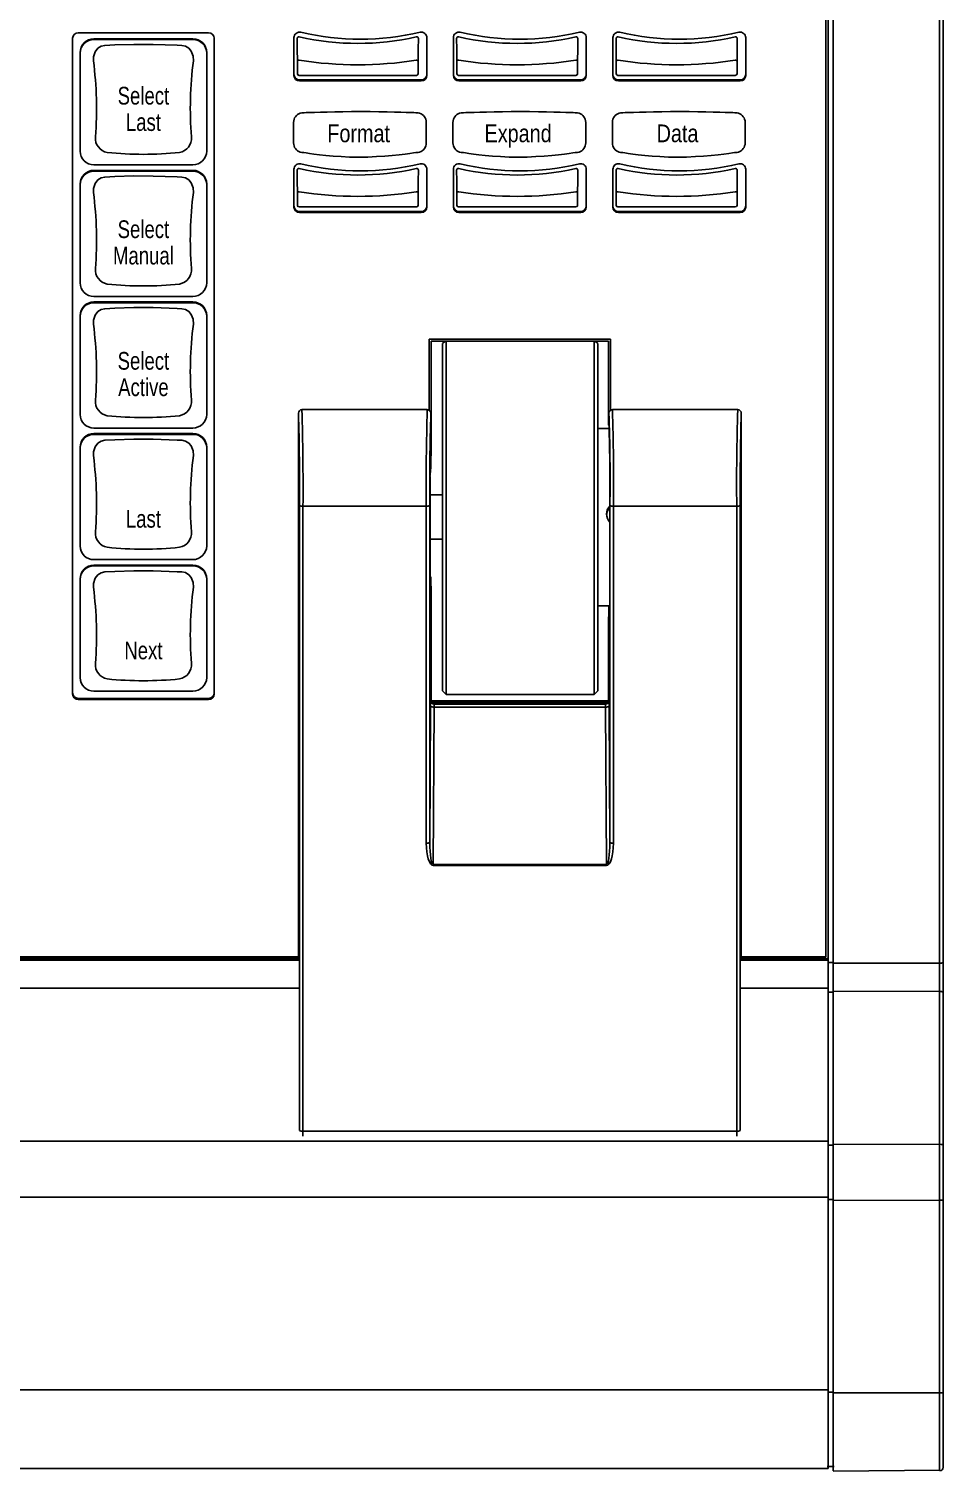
# Model space of a CAD drawing. Header units: inches. Extents: x 0.6 to 61.5, y 0.9 to 41.7.
# Drawn here: x 29.66 to 34.82, y 13.72 to 21.86 of the extents above; entities that cross this region are included whole.
import ezdxf
from ezdxf.enums import TextEntityAlignment as Align

# ---------------------------------------------------------------- set-up
doc = ezdxf.new("R2010")
doc.units = ezdxf.units.IN
doc.header["$MEASUREMENT"] = 0
for name, color, linetype in [('ARTWORK', 2, 'Continuous'), ('KEYCAP LABELS', 2, 'Continuous'), ('OBJECT', 7, 'Continuous')]:
    doc.layers.add(name, color=color, linetype=linetype)
doc.styles.add('Arial', font='arial.ttf')
doc.styles.get("Standard").update_dxf_attribs({"font": 'arial.ttf'})

msp = doc.modelspace()

# ---------------------------------------------------------------- linework, layer by layer
at = {"layer": 'ARTWORK'}
for points in [[(31.5315, 21.3917), (31.5315, 21.3917), (31.4802, 21.3915), (31.4311, 21.391), (31.3849, 21.3902), (31.3423, 21.3894), (31.3042, 21.3884), (31.2713, 21.3874), (31.2443, 21.3865), (31.2241, 21.3858), (31.2114, 21.3853), (31.207, 21.3851), (31.207, 21.3851), (31.1981, 21.3844), (31.1897, 21.3823), (31.1818, 21.3791), (31.1746, 21.3747), (31.1682, 21.3692), (31.1627, 21.3629), (31.1583, 21.3558), (31.155, 21.3481), (31.1529, 21.3397), (31.1522, 21.331), (31.1522, 21.2149), (31.1522, 21.2149), (31.1529, 21.2061), (31.155, 21.1978), (31.1583, 21.19), (31.1627, 21.1829), (31.1682, 21.1766), (31.1746, 21.1712), (31.1818, 21.1668), (31.1897, 21.1635), (31.1981, 21.1615), (31.207, 21.1608), (31.207, 21.1608), (31.2111, 21.16), (31.2229, 21.1581), (31.2418, 21.1551), (31.2671, 21.1516), (31.2983, 21.1477), (31.3347, 21.1439), (31.3757, 21.1403), (31.4206, 21.1374), (31.4689, 21.1354), (31.5198, 21.1347), (31.5198, 21.1347), (31.5711, 21.1354), (31.6204, 21.1374), (31.6669, 21.1403), (31.7097, 21.1439), (31.7482, 21.1477), (31.7815, 21.1516), (31.8088, 21.1551), (31.8293, 21.1581), (31.8421, 21.16), (31.8466, 21.1608), (31.8466, 21.1608), (31.8555, 21.1615), (31.8639, 21.1635), (31.8718, 21.1668), (31.879, 21.1712), (31.8854, 21.1766), (31.8908, 21.1829), (31.8953, 21.19), (31.8986, 21.1978), (31.9007, 21.2061), (31.9014, 21.2149), (31.9014, 21.331), (31.9014, 21.331), (31.9007, 21.3397), (31.8986, 21.3481), (31.8953, 21.3558), (31.8908, 21.3629), (31.8854, 21.3692), (31.879, 21.3747), (31.8718, 21.3791), (31.8639, 21.3823), (31.8555, 21.3844), (31.8466, 21.3851), (31.8466, 21.3851), (31.8427, 21.3853), (31.8314, 21.3858), (31.8131, 21.3865), (31.7883, 21.3874), (31.7576, 21.3884), (31.7213, 21.3894), (31.6801, 21.3902), (31.6344, 21.391), (31.5847, 21.3915), (31.5315, 21.3917)], [(32.4315, 21.3917), (32.4315, 21.3917), (32.3802, 21.3915), (32.3311, 21.391), (32.2849, 21.3902), (32.2423, 21.3894), (32.2042, 21.3884), (32.1713, 21.3874), (32.1443, 21.3865), (32.1241, 21.3858), (32.1114, 21.3853), (32.107, 21.3851), (32.107, 21.3851), (32.0981, 21.3844), (32.0897, 21.3823), (32.0818, 21.3791), (32.0746, 21.3747), (32.0682, 21.3692), (32.0627, 21.3629), (32.0583, 21.3558), (32.055, 21.3481), (32.0529, 21.3397), (32.0522, 21.331), (32.0522, 21.2149), (32.0522, 21.2149), (32.0529, 21.2061), (32.055, 21.1978), (32.0583, 21.19), (32.0627, 21.1829), (32.0682, 21.1766), (32.0746, 21.1712), (32.0818, 21.1668), (32.0897, 21.1635), (32.0981, 21.1615), (32.107, 21.1608), (32.107, 21.1608), (32.1111, 21.16), (32.1229, 21.1581), (32.1418, 21.1551), (32.1671, 21.1516), (32.1983, 21.1477), (32.2347, 21.1439), (32.2757, 21.1403), (32.3206, 21.1374), (32.3689, 21.1354), (32.4198, 21.1347), (32.4198, 21.1347), (32.4711, 21.1354), (32.5204, 21.1374), (32.5669, 21.1403), (32.6097, 21.1439), (32.6482, 21.1477), (32.6815, 21.1516), (32.7088, 21.1551), (32.7293, 21.1581), (32.7421, 21.16), (32.7466, 21.1608), (32.7466, 21.1608), (32.7555, 21.1615), (32.7639, 21.1635), (32.7718, 21.1668), (32.779, 21.1712), (32.7854, 21.1766), (32.7908, 21.1829), (32.7953, 21.19), (32.7986, 21.1978), (32.8007, 21.2061), (32.8014, 21.2149), (32.8014, 21.331), (32.8014, 21.331), (32.8007, 21.3397), (32.7986, 21.3481), (32.7953, 21.3558), (32.7908, 21.3629), (32.7854, 21.3692), (32.779, 21.3747), (32.7718, 21.3791), (32.7639, 21.3823), (32.7555, 21.3844), (32.7466, 21.3851), (32.7466, 21.3851), (32.7427, 21.3853), (32.7314, 21.3858), (32.7131, 21.3865), (32.6883, 21.3874), (32.6576, 21.3884), (32.6213, 21.3894), (32.5801, 21.3902), (32.5344, 21.391), (32.4847, 21.3915), (32.4315, 21.3917)], [(33.3315, 21.3917), (33.3315, 21.3917), (33.2802, 21.3915), (33.2311, 21.391), (33.1849, 21.3902), (33.1423, 21.3894), (33.1042, 21.3884), (33.0713, 21.3874), (33.0443, 21.3865), (33.0241, 21.3858), (33.0114, 21.3853), (33.007, 21.3851), (33.007, 21.3851), (32.9981, 21.3844), (32.9897, 21.3823), (32.9818, 21.3791), (32.9746, 21.3747), (32.9682, 21.3692), (32.9627, 21.3629), (32.9583, 21.3558), (32.955, 21.3481), (32.9529, 21.3397), (32.9522, 21.331), (32.9522, 21.2149), (32.9522, 21.2149), (32.9529, 21.2061), (32.955, 21.1978), (32.9583, 21.19), (32.9627, 21.1829), (32.9682, 21.1766), (32.9746, 21.1712), (32.9818, 21.1668), (32.9897, 21.1635), (32.9981, 21.1615), (33.007, 21.1608), (33.007, 21.1608), (33.0111, 21.16), (33.0229, 21.1581), (33.0418, 21.1551), (33.0671, 21.1516), (33.0983, 21.1477), (33.1347, 21.1439), (33.1757, 21.1403), (33.2206, 21.1374), (33.2689, 21.1354), (33.3198, 21.1347), (33.3198, 21.1347), (33.3711, 21.1354), (33.4204, 21.1374), (33.4669, 21.1403), (33.5097, 21.1439), (33.5482, 21.1477), (33.5815, 21.1516), (33.6088, 21.1551), (33.6293, 21.1581), (33.6421, 21.16), (33.6466, 21.1608), (33.6466, 21.1608), (33.6555, 21.1615), (33.6639, 21.1635), (33.6718, 21.1668), (33.679, 21.1712), (33.6854, 21.1766), (33.6908, 21.1829), (33.6953, 21.19), (33.6986, 21.1978), (33.7007, 21.2061), (33.7014, 21.2149), (33.7014, 21.331), (33.7014, 21.331), (33.7007, 21.3397), (33.6986, 21.3481), (33.6953, 21.3558), (33.6908, 21.3629), (33.6854, 21.3692), (33.679, 21.3747), (33.6718, 21.3791), (33.6639, 21.3823), (33.6555, 21.3844), (33.6466, 21.3851), (33.6466, 21.3851), (33.6427, 21.3853), (33.6314, 21.3858), (33.6131, 21.3865), (33.5883, 21.3874), (33.5576, 21.3884), (33.5213, 21.3894), (33.4801, 21.3902), (33.4344, 21.391), (33.3847, 21.3915), (33.3315, 21.3917)]]:
    msp.add_lwpolyline(points, dxfattribs=at)
at = {"layer": 'OBJECT'}
for p, q in [((34.1692, 27.9232), (34.1692, 13.7353)), ((34.1992, 13.7211), (34.1992, 27.9579)), ((34.8192, 27.6152), (34.8192, 13.7444)), ((34.7994, 14.1613), (34.7994, 27.5569)), ((34.1572, 16.6226), (34.1572, 27.4671)), ((29.9364, 21.8363), (30.6729, 21.8363)), ((29.9052, 18.1052), (29.9052, 21.8054)), ((30.5842, 21.8028), (30.0252, 21.8028)), ((30.0254, 21.7984), (30.5839, 21.7984)), ((30.7042, 18.1052), (30.7042, 21.8054)), ((31.1547, 21.8089), (31.1547, 21.5954)), ((31.9047, 21.5954), (31.9047, 21.8089)), ((32.0547, 21.8089), (32.0547, 21.5954)), ((32.8047, 21.5954), (32.8047, 21.8089)), ((32.9547, 21.8089), (32.9547, 21.5954)), ((33.7047, 21.5954), (33.7047, 21.8089)), ((29.9474, 21.7216), (29.9472, 21.7255)), ((30.6622, 21.7255), (30.6619, 21.7216)), ((31.1736, 21.6061), (31.1736, 21.6777)), ((31.8558, 21.6777), (31.8558, 21.6061)), ((32.0736, 21.6061), (32.0736, 21.6777)), ((32.7558, 21.6777), (32.7558, 21.6061)), ((32.9736, 21.6061), (32.9736, 21.6777)), ((33.6558, 21.6777), (33.6558, 21.6061)), ((31.1737, 21.6047), (31.1736, 21.6061)), ((31.1836, 21.5961), (31.8458, 21.5961)), ((31.1859, 21.5708), (31.8734, 21.5708)), ((31.8558, 21.6061), (31.8557, 21.6047)), ((32.0737, 21.6047), (32.0736, 21.6061)), ((32.0836, 21.5961), (32.7458, 21.5961)), ((32.0859, 21.5708), (32.7734, 21.5708)), ((32.7558, 21.6061), (32.7557, 21.6047)), ((32.9737, 21.6047), (32.9736, 21.6061)), ((32.9836, 21.5961), (33.6458, 21.5961)), ((32.9859, 21.5708), (33.6734, 21.5708)), ((33.6558, 21.6061), (33.6557, 21.6047)), ((31.1859, 21.5645), (31.8734, 21.5645)), ((32.0859, 21.5645), (32.7734, 21.5645)), ((32.9859, 21.5645), (33.6734, 21.5645)), ((30.584, 21.0914), (30.0254, 21.0914)), ((30.5842, 21.0601), (30.0252, 21.0601)), ((30.0254, 21.0557), (30.5839, 21.0557)), ((31.1547, 21.0662), (31.1547, 20.8527)), ((31.9047, 20.8527), (31.9047, 21.0662)), ((32.0547, 21.0662), (32.0547, 20.8527)), ((32.8047, 20.8527), (32.8047, 21.0662)), ((32.9547, 21.0662), (32.9547, 20.8527)), ((33.7047, 20.8527), (33.7047, 21.0662)), ((29.9474, 20.9789), (29.9472, 20.9828)), ((30.6622, 20.9828), (30.6619, 20.9789)), ((31.1736, 20.8634), (31.1736, 20.935)), ((31.8558, 20.935), (31.8558, 20.8634)), ((32.0736, 20.8634), (32.0736, 20.935)), ((32.7558, 20.935), (32.7558, 20.8634)), ((32.9736, 20.8634), (32.9736, 20.935)), ((33.6558, 20.935), (33.6558, 20.8634)), ((31.1737, 20.862), (31.1736, 20.8634)), ((31.1836, 20.8534), (31.8458, 20.8534)), ((31.8558, 20.8634), (31.8557, 20.862)), ((32.0737, 20.862), (32.0736, 20.8634)), ((32.0836, 20.8534), (32.7458, 20.8534)), ((32.7558, 20.8634), (32.7557, 20.862)), ((32.9737, 20.862), (32.9736, 20.8634)), ((32.9836, 20.8534), (33.6458, 20.8534)), ((33.6558, 20.8634), (33.6557, 20.862)), ((31.1859, 20.8281), (31.8734, 20.8281)), ((31.1859, 20.8218), (31.8734, 20.8218)), ((32.0859, 20.8281), (32.7734, 20.8281)), ((32.0859, 20.8218), (32.7734, 20.8218)), ((32.9859, 20.8281), (33.6734, 20.8281)), ((32.9859, 20.8218), (33.6734, 20.8218)), ((30.584, 20.3487), (30.0254, 20.3487)), ((30.5842, 20.3174), (30.0252, 20.3174)), ((30.0254, 20.313), (30.5839, 20.313)), ((29.9474, 20.2362), (29.9472, 20.2401)), ((30.6622, 20.2401), (30.6619, 20.2362)), ((32.9417, 20.1083), (31.9177, 20.1083)), ((31.9177, 20.1083), (31.9177, 19.7065)), ((32.9417, 19.7068), (32.9417, 20.1083)), ((32.9297, 20.097), (31.9297, 20.097)), ((31.9297, 20.097), (31.9297, 19.4484)), ((32.0077, 20.097), (31.9939, 20.0832)), ((31.9939, 18.1232), (31.9939, 20.0832)), ((32.0139, 20.097), (32.0139, 18.1032)), ((32.8489, 18.1032), (32.8489, 20.097)), ((32.8689, 20.0832), (32.8551, 20.097)), ((32.8689, 20.0832), (32.8689, 18.1232)), ((32.9297, 19.6217), (32.9297, 20.097)), ((31.9072, 19.7097), (31.1997, 19.7097)), ((33.6597, 19.7097), (32.9522, 19.7097)), ((31.1797, 16.6107), (31.1797, 19.6899)), ((31.9272, 19.3854), (31.9272, 19.6899)), ((32.9322, 19.6301), (32.9322, 19.6899)), ((33.6797, 16.6107), (33.6797, 19.6899)), ((30.5842, 19.5747), (30.0252, 19.5747)), ((30.584, 19.606), (30.0254, 19.606)), ((30.0254, 19.5703), (30.5839, 19.5703)), ((32.9335, 19.6032), (32.8689, 19.6032)), ((29.9474, 19.4935), (29.9472, 19.4974)), ((30.6622, 19.4974), (30.6619, 19.4935)), ((31.9226, 19.3447), (31.9272, 19.3854)), ((31.9297, 19.4484), (31.9272, 19.4484)), ((31.9225, 19.3334), (31.9225, 18.7433)), ((31.9939, 19.2282), (31.9225, 19.2282)), ((31.1854, 15.6419), (31.1854, 19.1683)), ((31.9014, 19.1659), (31.2054, 19.1659)), ((31.2054, 19.1659), (31.2054, 15.6387)), ((31.9014, 17.2634), (31.9014, 19.1659)), ((31.9214, 19.1683), (31.9214, 17.2661)), ((32.9379, 17.2661), (32.9379, 19.1683)), ((33.6539, 19.1659), (32.9579, 19.1659)), ((32.9579, 19.1659), (32.9579, 17.2634)), ((33.6539, 15.6387), (33.6539, 19.1659)), ((33.6739, 19.1683), (33.6739, 15.6419)), ((31.9225, 18.9782), (31.9939, 18.9782)), ((30.5842, 18.832), (30.0252, 18.832)), ((30.584, 18.8633), (30.0254, 18.8633)), ((30.0254, 18.8276), (30.5839, 18.8276)), ((32.9369, 18.5767), (32.9369, 18.8226)), ((29.9474, 18.7508), (29.9472, 18.7547)), ((30.6622, 18.7547), (30.6619, 18.7508)), ((31.9272, 18.7665), (31.9225, 18.7665)), ((31.9226, 18.7348), (31.9272, 18.7665)), ((31.9226, 18.7348), (31.9226, 18.7348)), ((31.9272, 18.0758), (31.9272, 18.7665)), ((31.9297, 18.7145), (31.9272, 18.7145)), ((31.9272, 18.7057), (31.9297, 18.7057)), ((31.9297, 18.7145), (31.9297, 18.0662)), ((32.8689, 18.6032), (32.9369, 18.6032)), ((32.9322, 18.0758), (32.9322, 18.5999)), ((32.9322, 18.5999), (32.9367, 18.5682)), ((32.9369, 18.5999), (32.9322, 18.5999)), ((32.9367, 18.5682), (32.9368, 18.5682)), ((32.9297, 18.0662), (32.9297, 18.5412)), ((32.9322, 18.5412), (32.9297, 18.5412)), ((32.9297, 18.5324), (32.9322, 18.5324)), ((29.9364, 18.0806), (30.6729, 18.0806)), ((29.9364, 18.0743), (30.6729, 18.0743)), ((30.584, 18.1206), (30.0254, 18.1206)), ((31.9263, 18.0677), (31.9272, 18.0758)), ((31.9939, 18.1232), (32.0139, 18.1032)), ((32.0139, 18.1032), (32.8489, 18.1032)), ((32.8489, 18.1032), (32.8689, 18.1232)), ((32.9322, 18.0758), (32.9331, 18.0677)), ((31.9214, 17.2661), (31.9256, 18.0351)), ((32.9295, 18.0659), (31.9299, 18.0659)), ((31.9406, 18.0571), (32.9188, 18.0571)), ((31.9456, 18.0316), (31.9408, 17.1436)), ((32.9137, 18.0316), (31.9456, 18.0316)), ((31.9472, 18.056), (31.9463, 18.0479)), ((31.9463, 18.0479), (32.9131, 18.0479)), ((31.9472, 18.056), (32.9122, 18.056)), ((32.9131, 18.0479), (32.9122, 18.056)), ((32.9186, 17.1436), (32.9137, 18.0316)), ((32.9337, 18.0351), (32.9379, 17.2661)), ((31.9408, 17.1436), (32.9186, 17.1436)), ((31.9408, 17.1436), (31.9408, 17.1373)), ((32.9186, 17.1373), (31.9408, 17.1373)), ((32.9186, 17.1436), (32.9186, 17.1373)), ((1.2992, 16.6118), (31.1797, 16.6118)), ((31.1797, 16.6226), (1.3112, 16.6226)), ((34.1572, 16.6226), (33.6797, 16.6226)), ((33.6797, 16.6118), (34.1692, 16.6118)), ((31.1805, 16.6038), (1.2992, 16.6038)), ((34.1692, 16.6038), (33.6788, 16.6038)), ((34.1992, 16.59), (34.1692, 16.59)), ((34.7994, 16.5866), (34.1992, 16.5859)), ((31.181, 16.4452), (1.2992, 16.4452)), ((34.1692, 16.4452), (33.6784, 16.4452)), ((34.1992, 16.422), (34.1692, 16.422)), ((34.7994, 16.4263), (34.1992, 16.4273)), ((33.6539, 15.6387), (31.2054, 15.6387)), ((34.1692, 15.5825), (1.2992, 15.5825)), ((34.1992, 15.5593), (34.1692, 15.5593)), ((34.7994, 15.5636), (34.1992, 15.5646)), ((34.1692, 15.2654), (1.2992, 15.2654)), ((34.1992, 15.2517), (34.1692, 15.2517)), ((34.7994, 15.2483), (34.1992, 15.2475)), ((34.1692, 14.1784), (1.2992, 14.1784)), ((34.1992, 14.1647), (34.1692, 14.1647)), ((34.7994, 14.1613), (34.1992, 14.1606)), ((1.2992, 13.7336), (34.1692, 13.7336)), ((34.1649, 13.7456), (34.2034, 13.7456)), ((34.1992, 13.7195), (34.803, 13.7247)), ((34.7994, 13.7249), (34.7994, 13.7246))]:
    msp.add_line(p, q, dxfattribs=at)
at = {"layer": 'OBJECT', "flags": 128}
for points in [[(30.0226, 21.6782), (30.0226, 21.6782), (30.0232, 21.7002), (30.0322, 21.7287), (30.0477, 21.7488), (30.0655, 21.7602), (30.0866, 21.7647), (30.1432, 21.7677), (30.2499, 21.771), (30.3606, 21.7709), (30.4961, 21.7663), (30.5215, 21.7648), (30.5425, 21.7607), (30.5611, 21.7492), (30.5747, 21.733), (30.5854, 21.7048), (30.5868, 21.6782), (30.5868, 21.6782)], [(31.1736, 21.6777), (31.173, 21.744), (31.1724, 21.8036)], [(31.8569, 21.8036), (31.8564, 21.744), (31.8558, 21.6777)], [(32.0736, 21.6777), (32.073, 21.744), (32.0724, 21.8036)], [(32.7569, 21.8036), (32.7564, 21.744), (32.7558, 21.6777)], [(32.9736, 21.6777), (32.973, 21.744), (32.9724, 21.8036)], [(33.6569, 21.8036), (33.6564, 21.744), (33.6558, 21.6777)], [(29.9474, 21.1685), (29.9474, 21.1685), (29.9474, 21.1686), (29.9474, 21.1688), (29.9474, 21.1696), (29.9474, 21.173), (29.9474, 21.186), (29.9474, 21.238), (29.9474, 21.445), (29.9474, 21.6524), (29.9474, 21.7043), (29.9474, 21.7172), (29.9474, 21.7205), (29.9474, 21.7213), (29.9474, 21.7215), (29.9474, 21.7216), (29.9474, 21.7216), (29.9474, 21.7216), (29.9474, 21.7216), (29.9474, 21.7216)], [(30.6619, 21.7216), (30.6619, 21.7216), (30.6619, 21.7216), (30.6619, 21.7216), (30.6619, 21.7216), (30.6619, 21.7215), (30.6619, 21.7213), (30.6619, 21.7205), (30.6619, 21.7172), (30.6619, 21.7043), (30.6619, 21.6524), (30.6619, 21.445), (30.6619, 21.238), (30.6619, 21.186), (30.6619, 21.173), (30.6619, 21.1696), (30.6619, 21.1688), (30.6619, 21.1686), (30.6619, 21.1685), (30.6619, 21.1685), (30.6619, 21.1685)], [(31.1844, 21.6814), (31.1824, 21.6814), (31.1804, 21.6812), (31.1785, 21.6809), (31.1769, 21.6804), (31.1755, 21.6799), (31.1745, 21.6792), (31.1739, 21.6785), (31.1736, 21.6777)], [(31.8558, 21.6777), (31.8555, 21.6785), (31.8549, 21.6792), (31.8538, 21.6799), (31.8525, 21.6804), (31.8508, 21.6809), (31.849, 21.6812), (31.847, 21.6814), (31.845, 21.6814)], [(32.0844, 21.6814), (32.0824, 21.6814), (32.0804, 21.6812), (32.0785, 21.6809), (32.0769, 21.6804), (32.0755, 21.6799), (32.0745, 21.6792), (32.0739, 21.6785), (32.0736, 21.6777)], [(32.7558, 21.6777), (32.7555, 21.6785), (32.7549, 21.6792), (32.7538, 21.6799), (32.7525, 21.6804), (32.7508, 21.6809), (32.749, 21.6812), (32.747, 21.6814), (32.745, 21.6814)], [(32.9844, 21.6814), (32.9824, 21.6814), (32.9804, 21.6812), (32.9785, 21.6809), (32.9769, 21.6804), (32.9755, 21.6799), (32.9745, 21.6792), (32.9739, 21.6785), (32.9736, 21.6777)], [(33.6558, 21.6777), (33.6555, 21.6785), (33.6549, 21.6792), (33.6538, 21.6799), (33.6525, 21.6804), (33.6508, 21.6809), (33.649, 21.6812), (33.647, 21.6814), (33.645, 21.6814)], [(30.0226, 20.9355), (30.0226, 20.9355), (30.0232, 20.9575), (30.0322, 20.986), (30.0477, 21.006), (30.0655, 21.0175), (30.0866, 21.022), (30.1432, 21.025), (30.2499, 21.0283), (30.3606, 21.0282), (30.4961, 21.0236), (30.5215, 21.0221), (30.5425, 21.018), (30.5611, 21.0065), (30.5747, 20.9903), (30.5854, 20.9621), (30.5868, 20.9355), (30.5868, 20.9355)], [(31.1736, 20.935), (31.173, 21.0013), (31.1724, 21.0609)], [(31.8569, 21.0609), (31.8564, 21.0013), (31.8558, 20.935)], [(32.0736, 20.935), (32.073, 21.0013), (32.0724, 21.0609)], [(32.7569, 21.0609), (32.7564, 21.0013), (32.7558, 20.935)], [(32.9736, 20.935), (32.973, 21.0013), (32.9724, 21.0609)], [(33.6569, 21.0609), (33.6564, 21.0013), (33.6558, 20.935)], [(29.9474, 20.4258), (29.9474, 20.4258), (29.9474, 20.4259), (29.9474, 20.4261), (29.9474, 20.4269), (29.9474, 20.4303), (29.9474, 20.4433), (29.9474, 20.4953), (29.9474, 20.7023), (29.9474, 20.9097), (29.9474, 20.9616), (29.9474, 20.9745), (29.9474, 20.9778), (29.9474, 20.9786), (29.9474, 20.9788), (29.9474, 20.9789), (29.9474, 20.9789), (29.9474, 20.9789), (29.9474, 20.9789), (29.9474, 20.9789)], [(30.6619, 20.9789), (30.6619, 20.9789), (30.6619, 20.9789), (30.6619, 20.9789), (30.6619, 20.9789), (30.6619, 20.9788), (30.6619, 20.9786), (30.6619, 20.9778), (30.6619, 20.9745), (30.6619, 20.9616), (30.6619, 20.9097), (30.6619, 20.7023), (30.6619, 20.4953), (30.6619, 20.4433), (30.6619, 20.4303), (30.6619, 20.4269), (30.6619, 20.4261), (30.6619, 20.4259), (30.6619, 20.4258), (30.6619, 20.4258), (30.6619, 20.4258)], [(31.1844, 20.9387), (31.1824, 20.9387), (31.1804, 20.9385), (31.1785, 20.9382), (31.1769, 20.9377), (31.1755, 20.9371), (31.1745, 20.9365), (31.1739, 20.9358), (31.1736, 20.935)], [(31.8558, 20.935), (31.8555, 20.9358), (31.8549, 20.9365), (31.8538, 20.9371), (31.8525, 20.9377), (31.8508, 20.9382), (31.849, 20.9385), (31.847, 20.9387), (31.845, 20.9387)], [(32.0844, 20.9387), (32.0824, 20.9387), (32.0804, 20.9385), (32.0785, 20.9382), (32.0769, 20.9377), (32.0755, 20.9371), (32.0745, 20.9365), (32.0739, 20.9358), (32.0736, 20.935)], [(32.7558, 20.935), (32.7555, 20.9358), (32.7549, 20.9365), (32.7538, 20.9371), (32.7525, 20.9377), (32.7508, 20.9382), (32.749, 20.9385), (32.747, 20.9387), (32.745, 20.9387)], [(32.9844, 20.9387), (32.9824, 20.9387), (32.9804, 20.9385), (32.9785, 20.9382), (32.9769, 20.9377), (32.9755, 20.9371), (32.9745, 20.9365), (32.9739, 20.9358), (32.9736, 20.935)], [(33.6558, 20.935), (33.6555, 20.9358), (33.6549, 20.9365), (33.6538, 20.9371), (33.6525, 20.9377), (33.6508, 20.9382), (33.649, 20.9385), (33.647, 20.9387), (33.645, 20.9387)], [(30.0226, 20.1928), (30.0226, 20.1928), (30.0232, 20.2148), (30.0322, 20.2433), (30.0477, 20.2633), (30.0655, 20.2748), (30.0866, 20.2793), (30.1432, 20.2823), (30.2499, 20.2856), (30.3606, 20.2855), (30.4961, 20.2809), (30.5215, 20.2794), (30.5425, 20.2753), (30.5611, 20.2638), (30.5747, 20.2476), (30.5854, 20.2194), (30.5868, 20.1928), (30.5868, 20.1928)], [(29.9474, 19.6831), (29.9474, 19.6831), (29.9474, 19.6832), (29.9474, 19.6834), (29.9474, 19.6842), (29.9474, 19.6876), (29.9474, 19.7006), (29.9474, 19.7526), (29.9474, 19.9596), (29.9474, 20.167), (29.9474, 20.2189), (29.9474, 20.2318), (29.9474, 20.2351), (29.9474, 20.2359), (29.9474, 20.2361), (29.9474, 20.2362), (29.9474, 20.2362), (29.9474, 20.2362), (29.9474, 20.2362), (29.9474, 20.2362)], [(30.6619, 20.2362), (30.6619, 20.2362), (30.6619, 20.2362), (30.6619, 20.2362), (30.6619, 20.2362), (30.6619, 20.2361), (30.6619, 20.2359), (30.6619, 20.2351), (30.6619, 20.2318), (30.6619, 20.2189), (30.6619, 20.167), (30.6619, 19.9596), (30.6619, 19.7526), (30.6619, 19.7006), (30.6619, 19.6876), (30.6619, 19.6842), (30.6619, 19.6834), (30.6619, 19.6832), (30.6619, 19.6831), (30.6619, 19.6831), (30.6619, 19.6831)], [(30.0226, 19.4501), (30.0226, 19.4501), (30.0232, 19.4721), (30.0322, 19.5006), (30.0477, 19.5206), (30.0655, 19.5321), (30.0866, 19.5366), (30.1432, 19.5396), (30.2499, 19.5429), (30.3606, 19.5428), (30.4961, 19.5382), (30.5215, 19.5367), (30.5425, 19.5326), (30.5611, 19.5211), (30.5747, 19.5049), (30.5854, 19.4767), (30.5868, 19.4501), (30.5868, 19.4501)], [(29.9474, 18.9404), (29.9474, 18.9404), (29.9474, 18.9405), (29.9474, 18.9407), (29.9474, 18.9415), (29.9474, 18.9449), (29.9474, 18.9579), (29.9474, 19.0099), (29.9474, 19.2169), (29.9474, 19.4243), (29.9474, 19.4762), (29.9474, 19.4891), (29.9474, 19.4924), (29.9474, 19.4932), (29.9474, 19.4934), (29.9474, 19.4935), (29.9474, 19.4935), (29.9474, 19.4935), (29.9474, 19.4935), (29.9474, 19.4935)], [(30.6619, 19.4935), (30.6619, 19.4935), (30.6619, 19.4935), (30.6619, 19.4935), (30.6619, 19.4935), (30.6619, 19.4934), (30.6619, 19.4932), (30.6619, 19.4924), (30.6619, 19.4891), (30.6619, 19.4762), (30.6619, 19.4243), (30.6619, 19.2169), (30.6619, 19.0099), (30.6619, 18.9579), (30.6619, 18.9449), (30.6619, 18.9415), (30.6619, 18.9407), (30.6619, 18.9405), (30.6619, 18.9404), (30.6619, 18.9404), (30.6619, 18.9404)], [(29.9474, 18.1977), (29.9474, 18.1977), (29.9474, 18.1978), (29.9474, 18.198), (29.9474, 18.1988), (29.9474, 18.2022), (29.9474, 18.2152), (29.9474, 18.2672), (29.9474, 18.4742), (29.9474, 18.6816), (29.9474, 18.7335), (29.9474, 18.7464), (29.9474, 18.7497), (29.9474, 18.7505), (29.9474, 18.7507), (29.9474, 18.7508), (29.9474, 18.7508), (29.9474, 18.7508), (29.9474, 18.7508), (29.9474, 18.7508)], [(30.0226, 18.7074), (30.0226, 18.7074), (30.0232, 18.7294), (30.0322, 18.7579), (30.0477, 18.7779), (30.0655, 18.7894), (30.0866, 18.7939), (30.1432, 18.7969), (30.2499, 18.8002), (30.3606, 18.8001), (30.4961, 18.7954), (30.5215, 18.794), (30.5425, 18.7899), (30.5611, 18.7784), (30.5747, 18.7622), (30.5854, 18.734), (30.5868, 18.7074), (30.5868, 18.7074)], [(30.6619, 18.7508), (30.6619, 18.7508), (30.6619, 18.7508), (30.6619, 18.7508), (30.6619, 18.7508), (30.6619, 18.7507), (30.6619, 18.7505), (30.6619, 18.7497), (30.6619, 18.7464), (30.6619, 18.7335), (30.6619, 18.6816), (30.6619, 18.4742), (30.6619, 18.2672), (30.6619, 18.2152), (30.6619, 18.2022), (30.6619, 18.1988), (30.6619, 18.198), (30.6619, 18.1978), (30.6619, 18.1977), (30.6619, 18.1977), (30.6619, 18.1977)], [(34.7994, 13.7249), (34.7994, 13.7551), (34.7994, 13.7882), (34.7994, 13.8329), (34.7994, 13.9368), (34.7994, 13.985), (34.7994, 14.1613)]]:
    msp.add_lwpolyline(points, dxfattribs=at)
at = {"layer": 'OBJECT'}
for centre, radius, start, end in [((29.9363, 21.8052), 0.0311, 89.72121, 179.71847), ((30.6731, 21.8052), 0.0311, 0.28153, 90.27879), ((31.1859, 21.8087), 0.0312, 76.5233, 179.63209), ((31.1824, 21.8036), 0.00999, 77.35133, 179.4817), ((31.5147, 23.268), 1.4916, 257.21624, 282.78376), ((31.5297, 23.2771), 1.4769, 256.8278, 283.1722), ((31.8469, 21.8036), 0.00999, 0.5183, 102.64867), ((31.8735, 21.8087), 0.0312, 0.36791, 103.4767), ((32.0859, 21.8087), 0.0312, 76.5233, 179.63209), ((32.0824, 21.8036), 0.00999, 77.35133, 179.4817), ((32.4147, 23.268), 1.4916, 257.21624, 282.78376), ((32.4297, 23.2771), 1.4769, 256.8278, 283.1722), ((32.7469, 21.8036), 0.00999, 0.5183, 102.64867), ((32.7735, 21.8087), 0.0312, 0.36791, 103.4767), ((32.9859, 21.8087), 0.0312, 76.5233, 179.63209), ((32.9824, 21.8036), 0.00999, 77.35133, 179.4817), ((33.3147, 23.268), 1.4916, 257.21624, 282.78376), ((33.3297, 23.2771), 1.4769, 256.8278, 283.1722), ((33.6469, 21.8036), 0.00999, 0.5183, 102.64867), ((33.6735, 21.8087), 0.0312, 0.36791, 103.4767), ((30.0244, 21.7215), 0.0769, 89.19293, 179.92938), ((30.5849, 21.7214), 0.0771, 0.1623, 90.71539), ((27.9549, 21.4097), 2.085, 355.56742, 7.3993), ((32.6505, 21.4098), 2.0811, 172.58942, 184.44386), ((31.5147, 23.7991), 2.1432, 261.13489, 278.86511), ((32.4147, 23.7991), 2.1432, 261.13489, 278.86511), ((33.3147, 23.7991), 2.1432, 261.13489, 278.86511), ((31.1858, 21.6019), 0.0311, 180.28153, 270.27879), ((31.1858, 21.5956), 0.0311, 180.28153, 270.27879), ((31.1836, 21.6061), 0.01, 188.14968, 270), ((31.8458, 21.6061), 0.01, 270, 351.85032), ((31.8736, 21.6019), 0.0311, 269.72121, 359.71847), ((31.8736, 21.5956), 0.0311, 269.72121, 359.71847), ((32.0858, 21.6019), 0.0311, 180.28153, 270.27879), ((32.0858, 21.5956), 0.0311, 180.28153, 270.27879), ((32.0836, 21.6061), 0.01, 188.14968, 270), ((32.7458, 21.6061), 0.01, 270, 351.85032), ((32.7736, 21.6019), 0.0311, 269.72121, 359.71847), ((32.7736, 21.5956), 0.0311, 269.72121, 359.71847), ((32.9858, 21.6019), 0.0311, 180.28153, 270.27879), ((32.9858, 21.5956), 0.0311, 180.28153, 270.27879), ((32.9836, 21.6061), 0.01, 188.14968, 270), ((33.6458, 21.6061), 0.01, 270, 351.85032), ((33.6736, 21.6019), 0.0311, 269.72121, 359.71847), ((33.6736, 21.5956), 0.0311, 269.72121, 359.71847), ((30.116, 21.2421), 0.0825, 175.54839, 259.32291), ((30.4942, 21.2415), 0.0817, 280.17386, 4.95483), ((30.025, 21.1689), 0.0775, 180.32952, 270.32724), ((30.5841, 21.1692), 0.0778, 269.87477, 359.46848), ((30.306, 23.1614), 2.0109, 264.13907, 269.96127), ((30.3035, 23.1581), 2.0076, 270.03401, 275.86565), ((31.1859, 21.066), 0.0312, 76.5233, 179.63209), ((31.5297, 22.5344), 1.4769, 256.8278, 283.1722), ((31.8735, 21.066), 0.0312, 0.36791, 103.4767), ((32.0859, 21.066), 0.0312, 76.5233, 179.63209), ((32.4297, 22.5344), 1.4769, 256.8278, 283.1722), ((32.7735, 21.066), 0.0312, 0.36791, 103.4767), ((32.9859, 21.066), 0.0312, 76.5233, 179.63209), ((33.3297, 22.5344), 1.4769, 256.8278, 283.1722), ((33.6735, 21.066), 0.0312, 0.36791, 103.4767), ((30.0244, 20.9788), 0.0769, 89.19293, 179.92938), ((30.5849, 20.9787), 0.0771, 0.1623, 90.71539), ((31.1824, 21.0609), 0.00999, 77.35133, 179.4817), ((31.5147, 22.5253), 1.4916, 257.21624, 282.78376), ((31.8469, 21.0609), 0.00999, 0.5183, 102.64867), ((32.0824, 21.0609), 0.00999, 77.35133, 179.4817), ((32.4147, 22.5253), 1.4916, 257.21624, 282.78376), ((32.7469, 21.0609), 0.00999, 0.5183, 102.64867), ((32.9824, 21.0609), 0.00999, 77.35133, 179.4817), ((33.3147, 22.5253), 1.4916, 257.21624, 282.78376), ((33.6469, 21.0609), 0.00999, 0.5183, 102.64867), ((27.9549, 20.667), 2.085, 355.56742, 7.3993), ((32.6505, 20.6671), 2.0811, 172.58942, 184.44386), ((31.5147, 23.0564), 2.1432, 261.13489, 278.86511), ((32.4147, 23.0564), 2.1432, 261.13489, 278.86511), ((33.3147, 23.0564), 2.1432, 261.13489, 278.86511), ((31.1858, 20.8592), 0.0311, 180.28153, 270.27879), ((31.1858, 20.8529), 0.0311, 180.28153, 270.27879), ((31.1836, 20.8634), 0.01, 188.14968, 270), ((31.8458, 20.8634), 0.01, 270, 351.85032), ((31.8736, 20.8592), 0.0311, 269.72121, 359.71847), ((31.8736, 20.8529), 0.0311, 269.72121, 359.71847), ((32.0858, 20.8592), 0.0311, 180.28153, 270.27879), ((32.0858, 20.8529), 0.0311, 180.28153, 270.27879), ((32.0836, 20.8634), 0.01, 188.14968, 270), ((32.7458, 20.8634), 0.01, 270, 351.85032), ((32.7736, 20.8592), 0.0311, 269.72121, 359.71847), ((32.7736, 20.8529), 0.0311, 269.72121, 359.71847), ((32.9858, 20.8592), 0.0311, 180.28153, 270.27879), ((32.9858, 20.8529), 0.0311, 180.28153, 270.27879), ((32.9836, 20.8634), 0.01, 188.14968, 270), ((33.6458, 20.8634), 0.01, 270, 351.85032), ((33.6736, 20.8592), 0.0311, 269.72121, 359.71847), ((33.6736, 20.8529), 0.0311, 269.72121, 359.71847), ((30.116, 20.4994), 0.0825, 175.54839, 259.32291), ((30.4942, 20.4988), 0.0817, 280.17386, 4.95483), ((30.025, 20.4262), 0.0775, 180.32952, 270.32724), ((30.306, 22.4187), 2.0109, 264.13907, 269.96127), ((30.3035, 22.4154), 2.0076, 270.03401, 275.86565), ((30.5841, 20.4265), 0.0778, 269.87477, 359.46848), ((30.0244, 20.2361), 0.0769, 89.19293, 179.92938), ((30.5849, 20.236), 0.0771, 0.1623, 90.71539), ((27.9549, 19.9243), 2.085, 355.56742, 7.3993), ((32.6505, 19.9244), 2.0811, 172.58942, 184.44386), ((30.116, 19.7567), 0.0825, 175.54839, 259.32291), ((30.4942, 19.7561), 0.0817, 280.17386, 4.95483), ((31.1996, 19.6898), 0.0199, 89.84127, 179.81325), ((14.6357, 19.2614), 16.57, 359.6697, 1.5504), ((46.1071, 19.2866), 14.2062, 178.29313, 180.4868), ((31.9073, 19.6898), 0.0199, 0.13329, 90.21219), ((32.9521, 19.6898), 0.0199, 89.84127, 179.81325), ((19.6394, 19.296), 13.3192, 359.44016, 1.77994), ((46.4502, 19.3016), 12.797, 178.17233, 180.6076), ((33.6598, 19.6898), 0.0199, 0.13329, 90.21219), ((30.025, 19.6835), 0.0775, 180.32952, 270.32724), ((30.306, 21.676), 2.0109, 264.13907, 269.96127), ((30.3035, 21.6727), 2.0076, 270.03401, 275.86565), ((30.5841, 19.6838), 0.0778, 269.87477, 359.46848), ((18.1502, 19.285), 13.0358, 359.48708, 1.77977), ((44.5493, 19.2895), 12.6284, 178.18325, 180.54991), ((22.4325, 19.313), 10.5064, 359.21105, 2.0558), ((25.6432, 19.3567), 7.2941, 359.30878, 2.14854), ((46.8035, 19.284), 13.13, 178.22846, 180.5047), ((30.0244, 19.4934), 0.0769, 89.19293, 179.92938), ((30.5849, 19.4933), 0.0771, 0.1623, 90.71539), ((27.9549, 19.1816), 2.085, 355.56742, 7.3993), ((32.6505, 19.1817), 2.0811, 172.58942, 184.44386), ((31.1995, 19.2007), 0.0353, 246.51681, 279.62612), ((31.9073, 19.2007), 0.0353, 260.37388, 293.48319), ((32.9808, 19.1203), 0.0623, 134.2144, 225.97601), ((32.971, 19.1159), 0.0512, 130.98146, 178.18668), ((32.952, 19.2007), 0.0353, 246.51681, 279.62612), ((33.6598, 19.2007), 0.0353, 260.37388, 293.48319), ((30.116, 19.014), 0.0825, 175.54839, 259.32291), ((30.4942, 19.0134), 0.0817, 280.17386, 4.95483), ((30.025, 18.9408), 0.0775, 180.32952, 270.32724), ((30.306, 20.9333), 2.0109, 264.13907, 269.96127), ((30.3035, 20.93), 2.0076, 270.03401, 275.86565), ((30.5841, 18.9411), 0.0778, 269.87477, 359.46848), ((30.0244, 18.7507), 0.0769, 89.19293, 179.92938), ((30.5849, 18.7506), 0.0771, 0.1623, 90.71539), ((27.9549, 18.4389), 2.085, 355.56742, 7.3993), ((32.6505, 18.439), 2.0811, 172.58942, 184.44386), ((30.116, 18.2713), 0.0825, 175.54839, 259.32291), ((30.4942, 18.2707), 0.0817, 280.17386, 4.95483), ((30.025, 18.1981), 0.0775, 180.32952, 270.32724), ((30.306, 20.1906), 2.0109, 264.13907, 269.96127), ((30.3035, 20.1873), 2.0076, 270.03401, 275.86565), ((30.5841, 18.1984), 0.0778, 269.87477, 359.46848), ((29.9363, 18.1117), 0.0311, 180.28153, 270.27879), ((29.9363, 18.1054), 0.0311, 180.28153, 270.27879), ((30.6731, 18.1117), 0.0311, 269.72121, 359.71847), ((30.6731, 18.1054), 0.0311, 269.72121, 359.71847), ((31.9411, 18.0642), 0.0329, 242.05733, 277.96746), ((31.9462, 18.0678), 0.0199, 180.39606, 270.16426), ((32.9131, 18.0678), 0.0199, 269.83574, 359.60394), ((32.9183, 18.0642), 0.0329, 262.03254, 297.94267), ((31.9062, 17.3029), 0.0398, 263.08151, 292.49397), ((32.9532, 17.3029), 0.0398, 247.50603, 276.91849), ((34.8042, 16.6242), 0.0379, 262.6816, 293.30178), ((34.8041, 16.3959), 0.0308, 60.75055, 98.89665), ((31.2007, 15.6782), 0.0398, 247.50603, 276.91849), ((33.6587, 15.6782), 0.0398, 263.08151, 292.49397), ((34.8041, 15.5332), 0.0308, 60.75055, 98.89665), ((34.8042, 15.2859), 0.0379, 262.6816, 293.30178), ((34.8042, 14.1989), 0.0379, 262.6816, 293.30178), ((34.7992, 13.7411), 0.02, 272.56285, 0)]:
    msp.add_arc(centre, radius, start, end, dxfattribs=at)
for centre, major_axis, ratio, start_param, end_param in [((30.0252, 21.7255), (0.078, -0.0003), 0.990268, 1.574728, 3.145448), ((30.5842, 21.7255), (0.078, 0.0003), 0.990268, 6.27933, 7.85005), ((30.0252, 20.9828), (0.078, -0.0003), 0.990268, 1.574728, 3.145448), ((30.5842, 20.9828), (0.078, 0.0003), 0.990268, 6.27933, 7.85005), ((30.0252, 20.2401), (0.078, -0.0003), 0.990268, 1.574728, 3.145448), ((30.5842, 20.2401), (0.078, 0.0003), 0.990268, 6.27933, 7.85005), ((30.0252, 19.4974), (0.078, -0.0003), 0.990268, 1.574728, 3.145448), ((30.5842, 19.4974), (0.078, 0.0003), 0.990268, 6.27933, 7.85005), ((31.9226, 19.3348), (0.00002, 0.01), 0.017285, 0.157122, 1.710465), ((32.937, 19.2685), (-0.00002, 0.01), 0.017285, 1.546775, 1.868194), ((32.9283, 19.1073), (-0.0013, 0.54), 0.017285, 4.165391, 5.009786), ((30.0252, 18.7547), (0.078, -0.0003), 0.990268, 1.574728, 3.145448), ((30.5842, 18.7547), (0.078, 0.0003), 0.990268, 6.27933, 7.85005), ((32.9371, 18.8212), (-0.00002, 0.01), 0.017285, 1.023798, 1.431128), ((31.9226, 18.7447), (0.00002, 0.01), 0.017285, 1.710465, 3.263808), ((32.9367, 18.5781), (-0.00002, 0.01), 0.017285, 3.019378, 4.572721), ((31.9472, 18.0758), (0.02, 0.0003), 0.990263, 3.126177, 4.696669), ((32.9122, 18.0758), (0.02, -0.0003), 0.990263, 4.728109, 6.298601), ((31.9263, 18.0282), (0.0001, 0.04), 0.017285, 0.157122, 1.396305), ((31.9463, 18.0281), (0.0001, 0.02), 0.03457, 0.157248, 1.396432), ((32.9131, 18.0281), (-0.0001, 0.02), 0.03457, 4.886754, 6.125938), ((32.9331, 18.0282), (-0.0001, 0.04), 0.017285, 4.88688, 6.126064), ((31.9414, 17.2655), (0.0007, 0.1282), 0.312049, 1.589186, 3.143384), ((31.9414, 17.2683), (0.0007, 0.1247), 0.160369, 1.589146, 3.143343), ((32.9179, 17.2683), (-0.0007, 0.1247), 0.160369, 3.139842, 4.694039), ((32.9179, 17.2655), (-0.0007, 0.1282), 0.312049, 3.139802, 4.693999), ((31.2049, 15.6457), (-0.0001, 0.05), 0.010371, 3.938627, 4.572748), ((33.6544, 15.6457), (0.0001, 0.05), 0.010371, 1.710438, 2.344559)]:
    msp.add_ellipse(centre, major_axis=major_axis, ratio=ratio, start_param=start_param, end_param=end_param, dxfattribs=at)

# ---------------------------------------------------------------- texts
at = {"layer": 'ARTWORK', "style": 'Arial', "width": 0.8}
for s, p in [('Format', (31.5198, 21.2189)), ('Expand', (32.4198, 21.2189)), ('Data', (33.3198, 21.2189))]:
    msp.add_text(s, height=0.1, dxfattribs=at).set_placement(p, align=Align.CENTER)
at = {"layer": 'KEYCAP LABELS', "width": 0.75}
for s, p in [('Select', (30.3047, 21.4314)), ('Last', (30.3047, 21.2825)), ('Select', (30.3047, 20.6779)), ('Manual', (30.3047, 20.5291)), ('Select', (30.3047, 19.9352)), ('Active', (30.3047, 19.7864)), ('Last', (30.3047, 19.0437)), ('Next', (30.3047, 18.301))]:
    msp.add_text(s, height=0.1, dxfattribs=at).set_placement(p, align=Align.CENTER)

doc.saveas('drawing.dxf')
